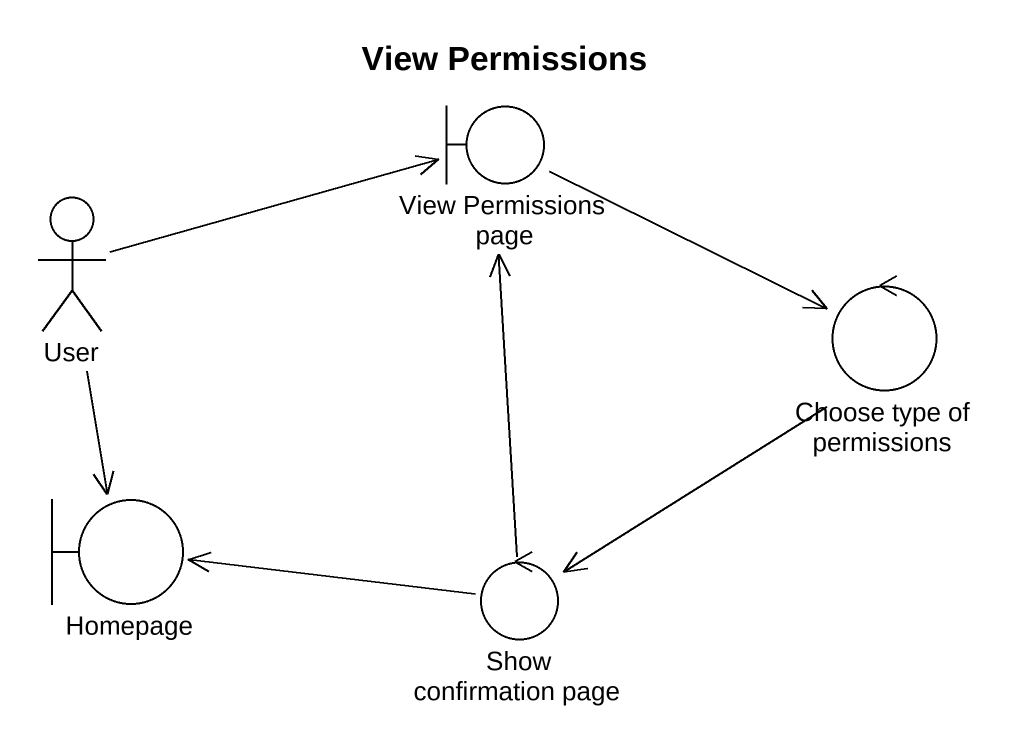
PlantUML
@startuml
title View Permissions
actor User
boundary "View Permissions page" as View_Permissions_page
control "Choose type of permissions" as Choose_type_of_permissions
boundary Homepage
control "Show confirmation page" as Show_confirmation_page
User -right-> View_Permissions_page
User --> Homepage
View_Permissions_page -right-> Choose_type_of_permissions
Choose_type_of_permissions --> Show_confirmation_page
Show_confirmation_page -up-> View_Permissions_page
Show_confirmation_page -left-> Homepage
@enduml
